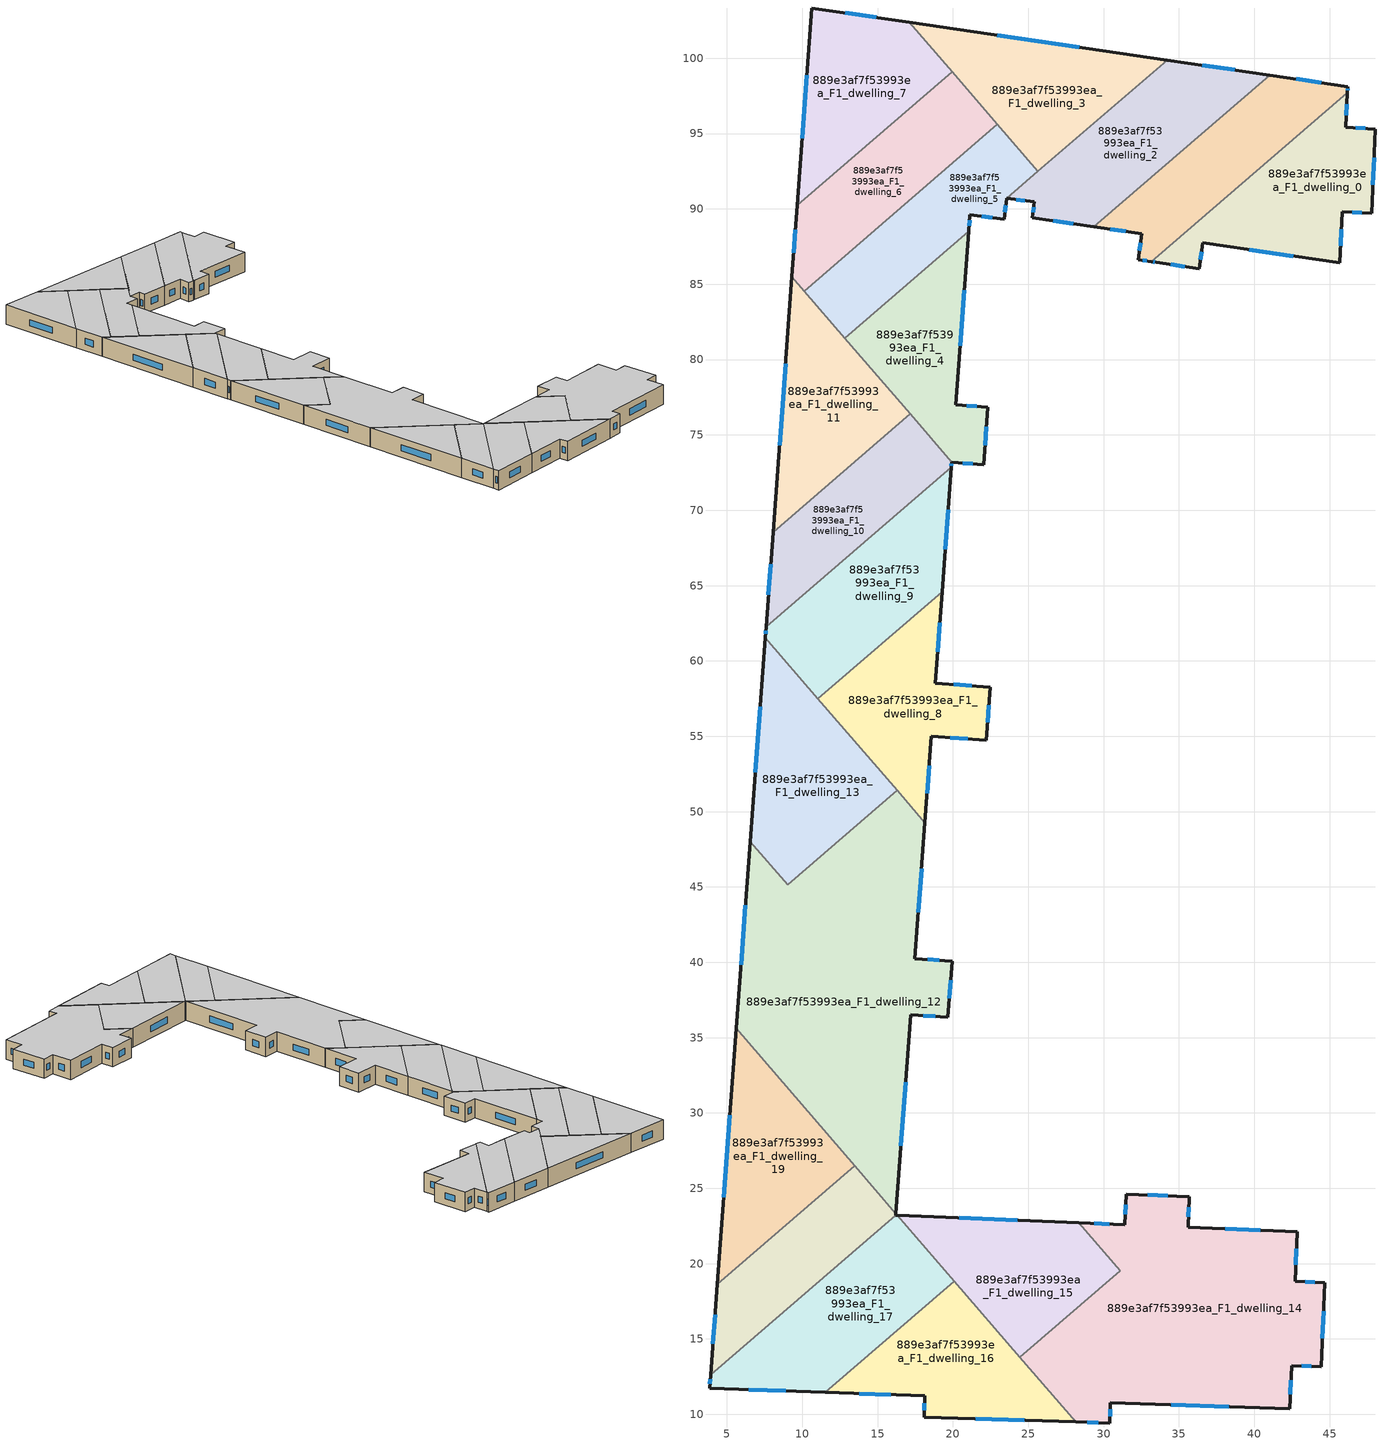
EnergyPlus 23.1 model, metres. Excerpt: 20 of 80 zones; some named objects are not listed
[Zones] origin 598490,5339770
889e3af7f53993ea_F1_dwelling_0
 floor to 889e3af7f53993ea_F0_dwelling_0 (EU_floor_Construction): 46.19,97.72 46.07,95.42 48.03,95.3 47.79,89.71 45.83,89.8 45.68,86.42 36.59,87.75 36.34,86.03 33.49,86.45 33.17,86.5 z3
 wall outside (EU_wall_Construction): 33.17,86.5 33.49,86.45 36.34,86.03 36.59,87.75 45.68,86.42 45.83,89.8 47.79,89.71 48.03,95.3 46.07,95.42 46.19,97.72 z3:6
 wall to 889e3af7f53993ea_F1_dwelling_1 (EU_wall_Construction): 46.19,97.72 33.17,86.5 z3:6
 window (EU_Window_Construction): 45.73,87.57 45.78,88.65 / 39.68,87.29 42.59,86.87 / 36.42,86.62 36.5,87.16 / 34.46,86.31 35.37,86.18 / 33.28,86.49 33.38,86.47 / 46.11,96.21 46.15,96.94 / 47.37,95.34 46.74,95.38 / 47.87,91.61 47.95,93.4 / 46.5,89.77 47.12,89.74 z4.02:4.98
 ceiling to 889e3af7f53993ea_F2_dwelling_0 (EU_floor_Construction): 45.68,86.42 45.83,89.8 47.79,89.71 48.03,95.3 46.07,95.42 46.19,97.72 33.17,86.5 33.49,86.45 36.34,86.03 36.59,87.75 z6
889e3af7f53993ea_F1_dwelling_1
 floor to 889e3af7f53993ea_F0_dwelling_1 (EU_floor_Construction): 46.2,98.12 46.19,97.72 33.17,86.5 32.29,86.63 32.54,88.35 29.36,88.81 41.04,98.88 z3
 wall outside (EU_wall_Construction): 29.36,88.81 32.54,88.35 32.29,86.63 33.17,86.5 / 46.19,97.72 46.2,98.12 41.04,98.88 z3:6
 wall to 889e3af7f53993ea_F1_dwelling_2 (EU_wall_Construction): 41.04,98.88 29.36,88.81 z3:6
 window (EU_Window_Construction): 32.45,87.76 32.37,87.22 / 30.44,88.65 31.46,88.5 / 44.45,98.38 42.8,98.62 / 46.19,97.86 46.2,97.99 / 32.59,86.59 32.87,86.55 z4.02:4.98
 ceiling to 889e3af7f53993ea_F2_dwelling_1 (EU_floor_Construction): 46.19,97.72 46.2,98.12 41.04,98.88 29.36,88.81 32.54,88.35 32.29,86.63 33.17,86.5 z6
889e3af7f53993ea_F1_dwelling_10
 floor to 889e3af7f53993ea_F0_dwelling_10 (EU_floor_Construction): 17.16,76.39 19.92,73.19 19.89,72.85 7.6,62.25 8.06,68.55 z3
 wall outside (EU_wall_Construction): 8.06,68.55 7.6,62.25 / 19.89,72.85 19.91,73.19 z3:6
 wall to 889e3af7f53993ea_F1_dwelling_9 (EU_wall_Construction): 7.6,62.25 19.89,72.85 z3:6
 wall to 889e3af7f53993ea_F1_dwelling_11 (EU_wall_Construction): 17.16,76.39 8.06,68.55 z3:6
 wall to 889e3af7f53993ea_F1_dwelling_4 (EU_wall_Construction): 19.92,73.19 17.16,76.39 z3:6
 window (EU_Window_Construction): 7.9,66.41 7.76,64.4 / 19.9,72.97 19.9,73.07 z4.02:4.98
 ceiling to 889e3af7f53993ea_F2_dwelling_10 (EU_floor_Construction): 19.89,72.85 19.92,73.19 17.16,76.39 8.06,68.55 7.6,62.25 z6
889e3af7f53993ea_F1_dwelling_11
 floor to 889e3af7f53993ea_F0_dwelling_11 (EU_floor_Construction): 9.32,85.49 17.16,76.39 8.06,68.55 z3
 wall outside (EU_wall_Construction): 9.32,85.49 8.06,68.55 z3:6
 wall to 889e3af7f53993ea_F1_dwelling_5 (EU_wall_Construction): 12.81,81.43 10.13,84.55 z3:6
 wall to 889e3af7f53993ea_F1_dwelling_6 (EU_wall_Construction): 10.13,84.55 9.32,85.49 z3:6
 wall to 889e3af7f53993ea_F1_dwelling_4 (EU_wall_Construction): 17.16,76.39 12.81,81.43 z3:6
 window (EU_Window_Construction): 8.89,79.72 8.49,74.31 z4.02:4.98
 ceiling to 889e3af7f53993ea_F2_dwelling_11 (EU_floor_Construction): 17.16,76.39 9.32,85.49 8.06,68.55 z6
889e3af7f53993ea_F1_dwelling_12
 floor to 889e3af7f53993ea_F0_dwelling_12 (EU_floor_Construction): 18.14,49.26 17.48,40.25 19.94,40.07 19.66,36.35 17.2,36.53 16.22,23.32 5.62,35.61 6.54,48.02 9.02,45.14 16.29,51.41 z3
 wall outside (EU_wall_Construction): 16.22,23.32 17.2,36.53 19.66,36.35 19.94,40.07 17.48,40.25 18.14,49.26 / 6.54,48.02 5.62,35.61 z3:6
 wall to 889e3af7f53993ea_F1_dwelling_13 (EU_wall_Construction): 16.29,51.41 9.02,45.14 6.54,48.02 z3:6
 wall to 889e3af7f53993ea_F1_dwelling_19 (EU_wall_Construction): 5.62,35.61 13.48,26.5 z3:6
 wall to 889e3af7f53993ea_F1_dwelling_8 (EU_wall_Construction): 18.14,49.26 16.29,51.41 z3:6
 wall to 889e3af7f53993ea_F1_dwelling_18 (EU_wall_Construction): 13.48,26.5 16.22,23.32 z3:6
 window (EU_Window_Construction): 18.04,36.47 18.82,36.41 / 16.55,27.81 16.87,32.03 / 6.23,43.79 5.94,39.83 / 17.7,43.32 17.92,46.2 / 19.1,40.13 18.31,40.19 / 19.76,37.61 19.85,38.8 z4.02:4.98
 ceiling to 889e3af7f53993ea_F2_dwelling_12 (EU_floor_Construction): 16.22,23.32 17.2,36.53 19.66,36.35 19.94,40.07 17.48,40.25 18.14,49.26 16.29,51.41 9.02,45.14 6.54,48.02 5.62,35.61 z6
889e3af7f53993ea_F1_dwelling_13
 floor to 889e3af7f53993ea_F0_dwelling_13 (EU_floor_Construction): 7.55,61.56 16.29,51.41 9.02,45.14 6.54,48.02 z3
 wall outside (EU_wall_Construction): 7.55,61.56 6.54,48.02 z3:6
 wall to 889e3af7f53993ea_F1_dwelling_9 (EU_wall_Construction): 11.04,57.5 7.55,61.56 z3:6
 wall to 889e3af7f53993ea_F1_dwelling_8 (EU_wall_Construction): 16.29,51.41 11.04,57.5 z3:6
 window (EU_Window_Construction): 7.2,56.95 6.88,52.62 z4.02:4.98
 ceiling to 889e3af7f53993ea_F2_dwelling_13 (EU_floor_Construction): 16.29,51.41 7.55,61.56 6.54,48.02 9.02,45.14 z6
889e3af7f53993ea_F1_dwelling_14
 floor to 889e3af7f53993ea_F0_dwelling_14 (EU_floor_Construction): 42.85,22.11 42.7,18.82 44.68,18.74 44.44,13.16 42.47,13.24 42.34,10.37 30.45,10.78 30.42,9.42 28.14,9.49 24.43,13.79 31.1,19.53 28.36,22.71 31.39,22.59 31.49,24.62 35.69,24.44 35.6,22.41 z3
 wall outside (EU_wall_Construction): 28.14,9.49 30.42,9.42 30.45,10.78 42.34,10.37 42.47,13.24 44.44,13.16 44.68,18.74 42.7,18.82 42.85,22.11 35.6,22.41 35.69,24.44 31.49,24.62 31.39,22.59 28.36,22.71 z3:6
 wall to 889e3af7f53993ea_F1_dwelling_15 (EU_wall_Construction): 28.36,22.71 31.1,19.53 24.43,13.79 z3:6
 wall to 889e3af7f53993ea_F1_dwelling_16 (EU_wall_Construction): 24.43,13.79 28.14,9.49 z3:6
 window (EU_Window_Construction): 40.38,22.21 38.07,22.31 / 42.75,19.94 42.8,20.99 / 44.01,18.77 43.38,18.79 / 44.52,15.06 44.6,16.84 / 43.14,13.21 43.77,13.19 / 42.39,11.35 42.43,12.26 / 34.5,10.64 38.3,10.51 / 30.43,9.89 30.44,10.32 / 28.91,9.47 29.64,9.45 / 30.36,22.63 29.39,22.67 / 31.45,23.93 31.42,23.28 / 34.26,24.5 32.92,24.56 / 35.63,23.1 35.66,23.75 z4.02:4.98
 ceiling to 889e3af7f53993ea_F2_dwelling_14 (EU_floor_Construction): 42.34,10.37 42.47,13.24 44.44,13.16 44.68,18.74 42.7,18.82 42.85,22.11 35.6,22.41 35.69,24.44 31.49,24.62 31.39,22.59 28.36,22.71 31.1,19.53 24.43,13.79 28.14,9.49 30.42,9.42 30.45,10.78 z6
889e3af7f53993ea_F1_dwelling_15
 floor to 889e3af7f53993ea_F0_dwelling_15 (EU_floor_Construction): 28.36,22.71 31.1,19.53 24.43,13.79 16.3,23.22 z3
 wall outside (EU_wall_Construction): 28.36,22.71 16.3,23.22 z3:6
 wall to 889e3af7f53993ea_F1_dwelling_17 (EU_wall_Construction): 16.3,23.22 20.08,18.83 z3:6
 wall to 889e3af7f53993ea_F1_dwelling_16 (EU_wall_Construction): 20.08,18.83 24.43,13.79 z3:6
 window (EU_Window_Construction): 24.26,22.88 20.4,23.05 z4.02:4.98
 ceiling to 889e3af7f53993ea_F2_dwelling_15 (EU_floor_Construction): 31.1,19.53 28.36,22.71 16.3,23.22 24.43,13.79 z6
889e3af7f53993ea_F1_dwelling_16
 floor to 889e3af7f53993ea_F0_dwelling_16 (EU_floor_Construction): 20.08,18.83 28.14,9.49 18.11,9.79 18.11,11.22 11.53,11.46 z3
 wall outside (EU_wall_Construction): 11.53,11.46 18.11,11.22 18.11,9.79 28.14,9.49 z3:6
 wall to 889e3af7f53993ea_F1_dwelling_17 (EU_wall_Construction): 20.08,18.83 11.53,11.46 z3:6
 window (EU_Window_Construction): 13.77,11.38 15.87,11.3 / 21.52,9.69 24.72,9.6 / 18.11,10.74 18.11,10.28 z4.02:4.98
 ceiling to 889e3af7f53993ea_F2_dwelling_16 (EU_floor_Construction): 28.14,9.49 20.08,18.83 11.53,11.46 18.11,11.22 18.11,9.79 z6
889e3af7f53993ea_F1_dwelling_17
 floor to 889e3af7f53993ea_F0_dwelling_17 (EU_floor_Construction): 16.3,23.22 20.08,18.83 11.53,11.46 3.85,11.73 3.92,12.63 16.21,23.22 z3
 wall outside (EU_wall_Construction): 3.92,12.63 3.85,11.73 11.53,11.46 / 16.3,23.22 16.21,23.22 z3:6
 wall to 889e3af7f53993ea_F1_dwelling_18 (EU_wall_Construction): 16.21,23.22 3.92,12.63 z3:6
 window (EU_Window_Construction): 6.46,11.64 8.92,11.55 / 3.9,12.32 3.88,12.03 z4.02:4.98
 ceiling to 889e3af7f53993ea_F2_dwelling_17 (EU_floor_Construction): 20.08,18.83 16.3,23.22 16.21,23.22 3.92,12.63 3.85,11.73 11.53,11.46 z6
889e3af7f53993ea_F1_dwelling_18
 floor to 889e3af7f53993ea_F0_dwelling_18 (EU_floor_Construction): 13.47,26.5 16.22,23.32 16.21,23.22 3.92,12.63 4.37,18.65 z3
 wall outside (EU_wall_Construction): 4.37,18.65 3.92,12.63 / 16.21,23.22 16.22,23.32 z3:6
 wall to 889e3af7f53993ea_F1_dwelling_19 (EU_wall_Construction): 13.47,26.5 4.37,18.65 z3:6
 window (EU_Window_Construction): 4.21,16.6 4.07,14.67 z4.02:4.98
 ceiling to 889e3af7f53993ea_F2_dwelling_18 (EU_floor_Construction): 16.21,23.22 16.22,23.32 13.47,26.5 4.37,18.65 3.92,12.63 z6
889e3af7f53993ea_F1_dwelling_19
 floor to 889e3af7f53993ea_F0_dwelling_19 (EU_floor_Construction): 5.62,35.61 13.47,26.5 4.37,18.65 z3
 wall outside (EU_wall_Construction): 5.62,35.61 4.37,18.65 z3:6
 window (EU_Window_Construction): 5.2,29.84 4.79,24.42 z4.02:4.98
 ceiling to 889e3af7f53993ea_F2_dwelling_19 (EU_floor_Construction): 13.47,26.5 5.62,35.61 4.37,18.65 z6
889e3af7f53993ea_F1_dwelling_2
 floor to 889e3af7f53993ea_F0_dwelling_2 (EU_floor_Construction): 41.04,98.88 29.36,88.81 25.28,89.41 25.4,90.47 23.56,90.69 34.21,99.88 z3
 wall outside (EU_wall_Construction): 23.56,90.69 25.4,90.47 25.28,89.41 29.36,88.81 / 41.04,98.88 34.21,99.88 z3:6
 wall to 889e3af7f53993ea_F1_dwelling_3 (EU_wall_Construction): 34.21,99.88 25.64,92.49 z3:6
 wall to 889e3af7f53993ea_F1_dwelling_5 (EU_wall_Construction): 25.64,92.49 23.56,90.69 z3:6
 window (EU_Window_Construction): 26.67,89.2 27.97,89.01 / 25.36,90.11 25.32,89.77 / 24.19,90.62 24.78,90.54 / 38.72,99.22 36.54,99.54 z4.02:4.98
 ceiling to 889e3af7f53993ea_F2_dwelling_2 (EU_floor_Construction): 41.04,98.88 34.21,99.88 23.56,90.69 25.4,90.47 25.28,89.41 29.36,88.81 z6
889e3af7f53993ea_F1_dwelling_3
 floor to 889e3af7f53993ea_F0_dwelling_3 (EU_floor_Construction): 34.21,99.88 25.64,92.49 17.11,102.39 z3
 wall outside (EU_wall_Construction): 34.21,99.88 17.11,102.39 z3:6
 wall to 889e3af7f53993ea_F1_dwelling_6 (EU_wall_Construction): 19.95,99.1 22.95,95.61 z3:6
 wall to 889e3af7f53993ea_F1_dwelling_5 (EU_wall_Construction): 22.95,95.61 25.64,92.49 z3:6
 wall to 889e3af7f53993ea_F1_dwelling_7 (EU_wall_Construction): 17.11,102.39 19.95,99.1 z3:6
 window (EU_Window_Construction): 28.4,100.73 22.93,101.53 z4.02:4.98
 ceiling to 889e3af7f53993ea_F2_dwelling_3 (EU_floor_Construction): 34.21,99.88 17.11,102.39 25.64,92.49 z6
889e3af7f53993ea_F1_dwelling_4
 floor to 889e3af7f53993ea_F0_dwelling_4 (EU_floor_Construction): 21.05,88.53 20.2,76.99 22.32,76.84 22.05,73.03 19.92,73.19 12.81,81.43 z3
 wall outside (EU_wall_Construction): 19.92,73.19 22.05,73.03 22.32,76.84 20.2,76.99 21.05,88.53 z3:6
 wall to 889e3af7f53993ea_F1_dwelling_5 (EU_wall_Construction): 21.05,88.53 12.81,81.43 z3:6
 window (EU_Window_Construction): 20.64,73.13 21.32,73.08 / 20.49,80.92 20.76,84.61 / 21.6,76.89 20.92,76.94 / 22.14,74.32 22.23,75.54 z4.02:4.98
 ceiling to 889e3af7f53993ea_F2_dwelling_4 (EU_floor_Construction): 22.05,73.03 22.32,76.84 20.2,76.99 21.05,88.53 12.81,81.43 19.92,73.19 z6
889e3af7f53993ea_F1_dwelling_5
 floor to 889e3af7f53993ea_F0_dwelling_5 (EU_floor_Construction): 22.95,95.61 25.64,92.49 23.56,90.69 23.39,89.32 21.13,89.6 21.05,88.53 12.81,81.43 10.13,84.55 z3
 wall outside (EU_wall_Construction): 21.05,88.53 21.13,89.6 23.39,89.32 23.56,90.69 z3:6
 wall to 889e3af7f53993ea_F1_dwelling_6 (EU_wall_Construction): 22.95,95.61 10.13,84.55 z3:6
 window (EU_Window_Construction): 23.45,89.79 23.5,90.23 / 21.9,89.51 22.62,89.42 / 21.08,88.9 21.1,89.24 z4.02:4.98
 ceiling to 889e3af7f53993ea_F2_dwelling_5 (EU_floor_Construction): 23.39,89.32 23.56,90.69 25.64,92.49 22.95,95.61 10.13,84.55 12.81,81.43 21.05,88.53 21.13,89.6 z6
889e3af7f53993ea_F1_dwelling_6
 floor to 889e3af7f53993ea_F0_dwelling_6 (EU_floor_Construction): 19.95,99.1 22.95,95.61 10.13,84.55 9.32,85.49 9.67,90.24 z3
 wall outside (EU_wall_Construction): 9.67,90.24 9.32,85.49 z3:6
 wall to 889e3af7f53993ea_F1_dwelling_7 (EU_wall_Construction): 19.95,99.1 9.67,90.24 z3:6
 window (EU_Window_Construction): 9.55,88.62 9.44,87.1 z4.02:4.98
 ceiling to 889e3af7f53993ea_F2_dwelling_6 (EU_floor_Construction): 22.95,95.61 19.95,99.1 9.67,90.24 9.32,85.49 10.13,84.55 z6
889e3af7f53993ea_F1_dwelling_7
 floor to 889e3af7f53993ea_F0_dwelling_7 (EU_floor_Construction): 17.11,102.39 19.95,99.1 9.67,90.24 10.64,103.33 z3
 wall outside (EU_wall_Construction): 17.11,102.39 10.64,103.33 9.67,90.24 z3:6
 window (EU_Window_Construction): 10.31,98.88 10,94.69 / 14.91,102.71 12.84,103.01 z4.02:4.98
 ceiling to 889e3af7f53993ea_F2_dwelling_7 (EU_floor_Construction): 19.95,99.1 17.11,102.39 10.64,103.33 9.67,90.24 z6
889e3af7f53993ea_F1_dwelling_8
 floor to 889e3af7f53993ea_F0_dwelling_8 (EU_floor_Construction): 19.28,64.6 18.83,58.53 22.47,58.27 22.21,54.73 18.57,55.01 18.14,49.26 11.04,57.5 z3
 wall outside (EU_wall_Construction): 18.14,49.26 18.57,55.01 22.21,54.73 22.47,58.27 18.83,58.53 19.28,64.6 z3:6
 wall to 889e3af7f53993ea_F1_dwelling_9 (EU_wall_Construction): 19.28,64.6 11.04,57.5 z3:6
 window (EU_Window_Construction): 19.81,54.91 20.97,54.83 / 18.29,51.22 18.42,53.05 / 18.98,60.6 19.12,62.54 / 21.23,58.36 20.07,58.44 / 22.3,55.93 22.38,57.06 z4.02:4.98
 ceiling to 889e3af7f53993ea_F2_dwelling_8 (EU_floor_Construction): 18.14,49.26 18.57,55.01 22.21,54.73 22.47,58.27 18.83,58.53 19.28,64.6 11.04,57.5 z6
889e3af7f53993ea_F1_dwelling_9
 floor to 889e3af7f53993ea_F0_dwelling_9 (EU_floor_Construction): 19.89,72.85 19.28,64.6 11.04,57.5 7.55,61.56 7.6,62.25 z3
 wall outside (EU_wall_Construction): 7.6,62.25 7.55,61.56 / 19.28,64.6 19.89,72.85 z3:6
 window (EU_Window_Construction): 7.58,62.02 7.56,61.79 / 19.48,67.41 19.68,70.04 z4.02:4.98
 ceiling to 889e3af7f53993ea_F2_dwelling_9 (EU_floor_Construction): 19.28,64.6 19.89,72.85 7.6,62.25 7.55,61.56 11.04,57.5 z6
[Building]
EU S2 Campaign: North Axis=0; Terrain=City; Solar Distribution=FullExterior
[Site:Location]
Vienna: Latitude=48; Longitude=16.5; Time Zone=1; Elevation=183
[SizingPeriod:WeatherFileDays]
AnnualSizingPeriod: Begin Month=1; Begin Day of Month=1; End Month=12; End Day of Month=31; Day of Week for Start Day=Monday; Use Weather File Daylight Saving Period=No; Use Weather File Rain and Snow Indicators=No
[MATERIAL]
EU_InternalMass_Material: Roughness=MediumRough; Thickness=0.1; Conductivity=1; Density=1800; Specific Heat=900; Thermal Absorptance=0.9; Solar Absorptance=0.7; Visible Absorptance=0.7
[MATERIAL:NOMASS] Roughness=MediumRough; Thermal Absorptance=0.9; Solar Absorptance=0.7; Visible Absorptance=0.7
Name | Thermal Resistance
EU_wall_NoMass | 0.942466
EU_floor_NoMass | 0.66527
[WINDOWMATERIAL:SIMPLEGLAZINGSYSTEM]
EU_Window_SimpleGlazing: UFactor=2.03367; Solar Heat Gain Coefficient=0.65; Visible Transmittance=0.65
[CONSTRUCTION]
EU_wall_Construction: EU_wall_NoMass
EU_floor_Construction: EU_floor_NoMass
EU_Window_Construction: EU_Window_SimpleGlazing
EU_InternalMass_Construction: EU_InternalMass_Material
[ZONE] Type=1; Multiplier=1; Ceiling Height=autocalculate; Floor Area=autocalculate; Part of Total Floor Area=Yes
Name | Volume
889e3af7f53993ea_F1_dwelling_0 | 229.723
889e3af7f53993ea_F1_dwelling_1 | 204.165
889e3af7f53993ea_F1_dwelling_10 | 190.707
889e3af7f53993ea_F1_dwelling_11 | 216.226
889e3af7f53993ea_F1_dwelling_12 | 675.927
889e3af7f53993ea_F1_dwelling_13 | 247.567
889e3af7f53993ea_F1_dwelling_14 | 595.452
889e3af7f53993ea_F1_dwelling_15 | 219.725
889e3af7f53993ea_F1_dwelling_16 | 216.94
889e3af7f53993ea_F1_dwelling_17 | 252.571
889e3af7f53993ea_F1_dwelling_18 | 181.348
889e3af7f53993ea_F1_dwelling_19; 889e3af7f53993ea_F1_dwelling_6 | 216.954
889e3af7f53993ea_F1_dwelling_2 | 234.044
889e3af7f53993ea_F1_dwelling_3 | 221.823
889e3af7f53993ea_F1_dwelling_4 | 201.837
889e3af7f53993ea_F1_dwelling_5 | 210.133
889e3af7f53993ea_F1_dwelling_7 | 216.955
889e3af7f53993ea_F1_dwelling_8 | 216.207
889e3af7f53993ea_F1_dwelling_9 | 241.777
[INTERNALMASS] Construction=EU_InternalMass_Construction
Name | Zone or ZoneList | Surface Area
889e3af7f53993ea_F1_dwelling_0_EU_InternalMass | 889e3af7f53993ea_F1_dwelling_0 | 76.5675
889e3af7f53993ea_F1_dwelling_1_EU_InternalMass | 889e3af7f53993ea_F1_dwelling_1 | 68.0618
889e3af7f53993ea_F1_dwelling_2_EU_InternalMass | 889e3af7f53993ea_F1_dwelling_2 | 78.0177
889e3af7f53993ea_F1_dwelling_3_EU_InternalMass | 889e3af7f53993ea_F1_dwelling_3 | 73.9412
889e3af7f53993ea_F1_dwelling_4_EU_InternalMass | 889e3af7f53993ea_F1_dwelling_4 | 67.2786
889e3af7f53993ea_F1_dwelling_5_EU_InternalMass | 889e3af7f53993ea_F1_dwelling_5 | 70.0436
889e3af7f53993ea_F1_dwelling_6_EU_InternalMass | 889e3af7f53993ea_F1_dwelling_6 | 72.3179
889e3af7f53993ea_F1_dwelling_7_EU_InternalMass | 889e3af7f53993ea_F1_dwelling_7 | 72.3182
889e3af7f53993ea_F1_dwelling_8_EU_InternalMass | 889e3af7f53993ea_F1_dwelling_8 | 72.0693
889e3af7f53993ea_F1_dwelling_9_EU_InternalMass | 889e3af7f53993ea_F1_dwelling_9 | 80.592
889e3af7f53993ea_F1_dwelling_10_EU_InternalMass | 889e3af7f53993ea_F1_dwelling_10 | 63.5678
889e3af7f53993ea_F1_dwelling_11_EU_InternalMass | 889e3af7f53993ea_F1_dwelling_11 | 72.0754
889e3af7f53993ea_F1_dwelling_12_EU_InternalMass | 889e3af7f53993ea_F1_dwelling_12 | 225.314
889e3af7f53993ea_F1_dwelling_13_EU_InternalMass | 889e3af7f53993ea_F1_dwelling_13 | 82.5223
889e3af7f53993ea_F1_dwelling_14_EU_InternalMass | 889e3af7f53993ea_F1_dwelling_14 | 198.482
889e3af7f53993ea_F1_dwelling_15_EU_InternalMass | 889e3af7f53993ea_F1_dwelling_15 | 73.2419
889e3af7f53993ea_F1_dwelling_16_EU_InternalMass | 889e3af7f53993ea_F1_dwelling_16 | 72.3131
889e3af7f53993ea_F1_dwelling_17_EU_InternalMass | 889e3af7f53993ea_F1_dwelling_17 | 84.1903
889e3af7f53993ea_F1_dwelling_18_EU_InternalMass | 889e3af7f53993ea_F1_dwelling_18 | 60.4494
889e3af7f53993ea_F1_dwelling_19_EU_InternalMass | 889e3af7f53993ea_F1_dwelling_19 | 72.3178
[OTHEREQUIPMENT] Fuel Type=Electricity; Design Level Calculation Method=Watts/Area; Power per Zone Floor Area=1; Fraction Latent=0; Fraction Radiant=0; Fraction Lost=0; Carbon Dioxide Generation Rate=0; EndUse Subcategory=EU_Step8_InternalGains
Name | Zone or ZoneList or Space or SpaceList | Schedule
EU_Step8_InternalGain_889e3af7f53993ea_F1_dwelling_0_f000 | 889e3af7f53993ea_F1_dwelling_0 | EU_Step8_GainSchedule_889e3af7f53993ea_F1_dwelling_0_f000
EU_Step8_InternalGain_889e3af7f53993ea_F1_dwelling_1_f000 | 889e3af7f53993ea_F1_dwelling_1 | EU_Step8_GainSchedule_889e3af7f53993ea_F1_dwelling_1_f000
EU_Step8_InternalGain_889e3af7f53993ea_F1_dwelling_2_f000 | 889e3af7f53993ea_F1_dwelling_2 | EU_Step8_GainSchedule_889e3af7f53993ea_F1_dwelling_2_f000
EU_Step8_InternalGain_889e3af7f53993ea_F1_dwelling_3_f000 | 889e3af7f53993ea_F1_dwelling_3 | EU_Step8_GainSchedule_889e3af7f53993ea_F1_dwelling_3_f000
EU_Step8_InternalGain_889e3af7f53993ea_F1_dwelling_4_f000 | 889e3af7f53993ea_F1_dwelling_4 | EU_Step8_GainSchedule_889e3af7f53993ea_F1_dwelling_4_f000
EU_Step8_InternalGain_889e3af7f53993ea_F1_dwelling_5_f000 | 889e3af7f53993ea_F1_dwelling_5 | EU_Step8_GainSchedule_889e3af7f53993ea_F1_dwelling_5_f000
EU_Step8_InternalGain_889e3af7f53993ea_F1_dwelling_6_f000 | 889e3af7f53993ea_F1_dwelling_6 | EU_Step8_GainSchedule_889e3af7f53993ea_F1_dwelling_6_f000
EU_Step8_InternalGain_889e3af7f53993ea_F1_dwelling_7_f000 | 889e3af7f53993ea_F1_dwelling_7 | EU_Step8_GainSchedule_889e3af7f53993ea_F1_dwelling_7_f000
EU_Step8_InternalGain_889e3af7f53993ea_F1_dwelling_8_f000 | 889e3af7f53993ea_F1_dwelling_8 | EU_Step8_GainSchedule_889e3af7f53993ea_F1_dwelling_8_f000
EU_Step8_InternalGain_889e3af7f53993ea_F1_dwelling_9_f000 | 889e3af7f53993ea_F1_dwelling_9 | EU_Step8_GainSchedule_889e3af7f53993ea_F1_dwelling_9_f000
EU_Step8_InternalGain_889e3af7f53993ea_F1_dwelling_10_f000 | 889e3af7f53993ea_F1_dwelling_10 | EU_Step8_GainSchedule_889e3af7f53993ea_F1_dwelling_10_f000
EU_Step8_InternalGain_889e3af7f53993ea_F1_dwelling_11_f000 | 889e3af7f53993ea_F1_dwelling_11 | EU_Step8_GainSchedule_889e3af7f53993ea_F1_dwelling_11_f000
EU_Step8_InternalGain_889e3af7f53993ea_F1_dwelling_12_f000 | 889e3af7f53993ea_F1_dwelling_12 | EU_Step8_GainSchedule_889e3af7f53993ea_F1_dwelling_12_f000
EU_Step8_InternalGain_889e3af7f53993ea_F1_dwelling_13_f000 | 889e3af7f53993ea_F1_dwelling_13 | EU_Step8_GainSchedule_889e3af7f53993ea_F1_dwelling_13_f000
EU_Step8_InternalGain_889e3af7f53993ea_F1_dwelling_14_f000 | 889e3af7f53993ea_F1_dwelling_14 | EU_Step8_GainSchedule_889e3af7f53993ea_F1_dwelling_14_f000
EU_Step8_InternalGain_889e3af7f53993ea_F1_dwelling_15_f000 | 889e3af7f53993ea_F1_dwelling_15 | EU_Step8_GainSchedule_889e3af7f53993ea_F1_dwelling_15_f000
EU_Step8_InternalGain_889e3af7f53993ea_F1_dwelling_16_f000 | 889e3af7f53993ea_F1_dwelling_16 | EU_Step8_GainSchedule_889e3af7f53993ea_F1_dwelling_16_f000
EU_Step8_InternalGain_889e3af7f53993ea_F1_dwelling_17_f000 | 889e3af7f53993ea_F1_dwelling_17 | EU_Step8_GainSchedule_889e3af7f53993ea_F1_dwelling_17_f000
EU_Step8_InternalGain_889e3af7f53993ea_F1_dwelling_18_f000 | 889e3af7f53993ea_F1_dwelling_18 | EU_Step8_GainSchedule_889e3af7f53993ea_F1_dwelling_18_f000
EU_Step8_InternalGain_889e3af7f53993ea_F1_dwelling_19_f000 | 889e3af7f53993ea_F1_dwelling_19 | EU_Step8_GainSchedule_889e3af7f53993ea_F1_dwelling_19_f000
[ZONEVENTILATION:DESIGNFLOWRATE] Schedule=EU_AlwaysOn; Design Flow Rate Calculation Method=AirChanges/Hour; Air Changes per Hour=0.530523; Ventilation Type=Natural; Fan Pressure Rise=0; Fan Total Efficiency=1; Constant Term Coefficient=1; Temperature Term Coefficient=0; Velocity Term Coefficient=0; Velocity Squared Term Coefficient=0; Minimum Indoor Temperature=-100; Maximum Indoor Temperature=100; Delta Temperature=-100; Minimum Outdoor Temperature=-100; Maximum Outdoor Temperature=100; Maximum Wind Speed=40
Name | Zone or ZoneList or Space or SpaceList
EU_ConstantAir_889e3af7f53993ea_F1_dwelling_0 | 889e3af7f53993ea_F1_dwelling_0
EU_ConstantAir_889e3af7f53993ea_F1_dwelling_1 | 889e3af7f53993ea_F1_dwelling_1
EU_ConstantAir_889e3af7f53993ea_F1_dwelling_2 | 889e3af7f53993ea_F1_dwelling_2
EU_ConstantAir_889e3af7f53993ea_F1_dwelling_3 | 889e3af7f53993ea_F1_dwelling_3
EU_ConstantAir_889e3af7f53993ea_F1_dwelling_4 | 889e3af7f53993ea_F1_dwelling_4
EU_ConstantAir_889e3af7f53993ea_F1_dwelling_5 | 889e3af7f53993ea_F1_dwelling_5
EU_ConstantAir_889e3af7f53993ea_F1_dwelling_6 | 889e3af7f53993ea_F1_dwelling_6
EU_ConstantAir_889e3af7f53993ea_F1_dwelling_7 | 889e3af7f53993ea_F1_dwelling_7
EU_ConstantAir_889e3af7f53993ea_F1_dwelling_8 | 889e3af7f53993ea_F1_dwelling_8
EU_ConstantAir_889e3af7f53993ea_F1_dwelling_9 | 889e3af7f53993ea_F1_dwelling_9
EU_ConstantAir_889e3af7f53993ea_F1_dwelling_10 | 889e3af7f53993ea_F1_dwelling_10
EU_ConstantAir_889e3af7f53993ea_F1_dwelling_11 | 889e3af7f53993ea_F1_dwelling_11
EU_ConstantAir_889e3af7f53993ea_F1_dwelling_12 | 889e3af7f53993ea_F1_dwelling_12
EU_ConstantAir_889e3af7f53993ea_F1_dwelling_13 | 889e3af7f53993ea_F1_dwelling_13
EU_ConstantAir_889e3af7f53993ea_F1_dwelling_14 | 889e3af7f53993ea_F1_dwelling_14
EU_ConstantAir_889e3af7f53993ea_F1_dwelling_15 | 889e3af7f53993ea_F1_dwelling_15
EU_ConstantAir_889e3af7f53993ea_F1_dwelling_16 | 889e3af7f53993ea_F1_dwelling_16
EU_ConstantAir_889e3af7f53993ea_F1_dwelling_17 | 889e3af7f53993ea_F1_dwelling_17
EU_ConstantAir_889e3af7f53993ea_F1_dwelling_18 | 889e3af7f53993ea_F1_dwelling_18
EU_ConstantAir_889e3af7f53993ea_F1_dwelling_19 | 889e3af7f53993ea_F1_dwelling_19
[HVACTEMPLATE:ZONE:IDEALLOADSAIRSYSTEM] System Availability Schedule=EU_AlwaysOn; Maximum Heating Supply Air Temperature=50; Minimum Cooling Supply Air Temperature=13; Maximum Heating Supply Air Humidity Ratio=0.0156; Minimum Cooling Supply Air Humidity Ratio=0.0077; Heating Limit=NoLimit; Cooling Limit=NoLimit; Heating Availability Schedule=EU_AlwaysOn; Cooling Availability Schedule=EU_CoolingOff; Dehumidification Control Type=ConstantSensibleHeatRatio; Cooling Sensible Heat Ratio=0.7; Dehumidification Setpoint=60; Humidification Control Type=None; Humidification Setpoint=30; Outdoor Air Method=None; Outdoor Air Flow Rate per Person=0.00944; Outdoor Air Flow Rate per Zone Floor Area=0; Outdoor Air Flow Rate per Zone=0; Demand Controlled Ventilation Type=None; Outdoor Air Economizer Type=NoEconomizer; Heat Recovery Type=None; Sensible Heat Recovery Effectiveness=0.7; Latent Heat Recovery Effectiveness=0.65
Name | Template Thermostat
889e3af7f53993ea_F1_dwelling_0 | EU_HeatOnly_889e3af7f53993ea_F1_dwelling_0
889e3af7f53993ea_F1_dwelling_1 | EU_HeatOnly_889e3af7f53993ea_F1_dwelling_1
889e3af7f53993ea_F1_dwelling_2 | EU_HeatOnly_889e3af7f53993ea_F1_dwelling_2
889e3af7f53993ea_F1_dwelling_3 | EU_HeatOnly_889e3af7f53993ea_F1_dwelling_3
889e3af7f53993ea_F1_dwelling_4 | EU_HeatOnly_889e3af7f53993ea_F1_dwelling_4
889e3af7f53993ea_F1_dwelling_5 | EU_HeatOnly_889e3af7f53993ea_F1_dwelling_5
889e3af7f53993ea_F1_dwelling_6 | EU_HeatOnly_889e3af7f53993ea_F1_dwelling_6
889e3af7f53993ea_F1_dwelling_7 | EU_HeatOnly_889e3af7f53993ea_F1_dwelling_7
889e3af7f53993ea_F1_dwelling_8 | EU_HeatOnly_889e3af7f53993ea_F1_dwelling_8
889e3af7f53993ea_F1_dwelling_9 | EU_HeatOnly_889e3af7f53993ea_F1_dwelling_9
889e3af7f53993ea_F1_dwelling_10 | EU_HeatOnly_889e3af7f53993ea_F1_dwelling_10
889e3af7f53993ea_F1_dwelling_11 | EU_HeatOnly_889e3af7f53993ea_F1_dwelling_11
889e3af7f53993ea_F1_dwelling_12 | EU_HeatOnly_889e3af7f53993ea_F1_dwelling_12
889e3af7f53993ea_F1_dwelling_13 | EU_HeatOnly_889e3af7f53993ea_F1_dwelling_13
889e3af7f53993ea_F1_dwelling_14 | EU_HeatOnly_889e3af7f53993ea_F1_dwelling_14
889e3af7f53993ea_F1_dwelling_15 | EU_HeatOnly_889e3af7f53993ea_F1_dwelling_15
889e3af7f53993ea_F1_dwelling_16 | EU_HeatOnly_889e3af7f53993ea_F1_dwelling_16
889e3af7f53993ea_F1_dwelling_17 | EU_HeatOnly_889e3af7f53993ea_F1_dwelling_17
889e3af7f53993ea_F1_dwelling_18 | EU_HeatOnly_889e3af7f53993ea_F1_dwelling_18
889e3af7f53993ea_F1_dwelling_19 | EU_HeatOnly_889e3af7f53993ea_F1_dwelling_19
[SIZING:ZONE] Zone Cooling Design Supply Air Temperature Input Method=SupplyAirTemperature; Zone Cooling Design Supply Air Temperature=13; Zone Heating Design Supply Air Temperature Input Method=SupplyAirTemperature; Zone Heating Design Supply Air Temperature=50; Zone Cooling Design Supply Air Humidity Ratio=0.008; Zone Heating Design Supply Air Humidity Ratio=0.008; Cooling Design Air Flow Method=DesignDay; Cooling Design Air Flow Rate=0; Cooling Minimum Air Flow per Zone Floor Area=0.000762; Cooling Minimum Air Flow=0; Cooling Minimum Air Flow Fraction=0.2; Heating Design Air Flow Method=DesignDay; Heating Design Air Flow Rate=0; Heating Maximum Air Flow per Zone Floor Area=0.002032; Heating Maximum Air Flow=0.141576; Heating Maximum Air Flow Fraction=0.3; Account for Dedicated Outdoor Air System=No; Dedicated Outdoor Air System Control Strategy=NeutralSupplyAir; Dedicated Outdoor Air Low Setpoint Temperature for Design=autosize; Dedicated Outdoor Air High Setpoint Temperature for Design=autosize; Zone Load Sizing Method=Sensible Load Only No Latent Load; Zone Latent Cooling Design Supply Air Humidity Ratio Input Method=HumidityRatioDifference; Zone Cooling Design Supply Air Humidity Ratio Difference=0.005; Zone Latent Heating Design Supply Air Humidity Ratio Input Method=HumidityRatioDifference; Zone Humidification Design Supply Air Humidity Ratio Difference=0.005
889e3af7f53993ea_F1_dwelling_0; 889e3af7f53993ea_F1_dwelling_1; 889e3af7f53993ea_F1_dwelling_2; 889e3af7f53993ea_F1_dwelling_3; 889e3af7f53993ea_F1_dwelling_4; 889e3af7f53993ea_F1_dwelling_5; 889e3af7f53993ea_F1_dwelling_6; 889e3af7f53993ea_F1_dwelling_7; 889e3af7f53993ea_F1_dwelling_8; 889e3af7f53993ea_F1_dwelling_9; 889e3af7f53993ea_F1_dwelling_10; 889e3af7f53993ea_F1_dwelling_11; 889e3af7f53993ea_F1_dwelling_12; 889e3af7f53993ea_F1_dwelling_13; 889e3af7f53993ea_F1_dwelling_14; 889e3af7f53993ea_F1_dwelling_15; 889e3af7f53993ea_F1_dwelling_16; 889e3af7f53993ea_F1_dwelling_17; 889e3af7f53993ea_F1_dwelling_18; 889e3af7f53993ea_F1_dwelling_19
[SCHEDULE:CONSTANT]
Name | Hourly Value
EU_AlwaysOn | 1
EU_CoolingOff | 0
[SCHEDULE:FILE] Column Number=1; Rows to Skip at Top=0; Number of Hours of Data=8760; Column Separator=Comma; Interpolate to Timestep=No; Minutes per Item=60; Adjust Schedule for Daylight Savings=Yes
Name | File
EU_Step8_GainSchedule_889e3af7f53993ea_F1_dwelling_0_f000 | ../../schedules/889e3af7f53993ea/889e3af7f53993ea_F1_dwelling_0_f000_gain.csv
EU_Step8_GainSchedule_889e3af7f53993ea_F1_dwelling_1_f000 | ../../schedules/889e3af7f53993ea/889e3af7f53993ea_F1_dwelling_1_f000_gain.csv
EU_Step8_GainSchedule_889e3af7f53993ea_F1_dwelling_2_f000 | ../../schedules/889e3af7f53993ea/889e3af7f53993ea_F1_dwelling_2_f000_gain.csv
EU_Step8_GainSchedule_889e3af7f53993ea_F1_dwelling_3_f000 | ../../schedules/889e3af7f53993ea/889e3af7f53993ea_F1_dwelling_3_f000_gain.csv
EU_Step8_GainSchedule_889e3af7f53993ea_F1_dwelling_4_f000 | ../../schedules/889e3af7f53993ea/889e3af7f53993ea_F1_dwelling_4_f000_gain.csv
EU_Step8_GainSchedule_889e3af7f53993ea_F1_dwelling_5_f000 | ../../schedules/889e3af7f53993ea/889e3af7f53993ea_F1_dwelling_5_f000_gain.csv
EU_Step8_GainSchedule_889e3af7f53993ea_F1_dwelling_6_f000 | ../../schedules/889e3af7f53993ea/889e3af7f53993ea_F1_dwelling_6_f000_gain.csv
EU_Step8_GainSchedule_889e3af7f53993ea_F1_dwelling_7_f000 | ../../schedules/889e3af7f53993ea/889e3af7f53993ea_F1_dwelling_7_f000_gain.csv
EU_Step8_GainSchedule_889e3af7f53993ea_F1_dwelling_8_f000 | ../../schedules/889e3af7f53993ea/889e3af7f53993ea_F1_dwelling_8_f000_gain.csv
EU_Step8_GainSchedule_889e3af7f53993ea_F1_dwelling_9_f000 | ../../schedules/889e3af7f53993ea/889e3af7f53993ea_F1_dwelling_9_f000_gain.csv
EU_Step8_GainSchedule_889e3af7f53993ea_F1_dwelling_10_f000 | ../../schedules/889e3af7f53993ea/889e3af7f53993ea_F1_dwelling_10_f000_gain.csv
EU_Step8_GainSchedule_889e3af7f53993ea_F1_dwelling_11_f000 | ../../schedules/889e3af7f53993ea/889e3af7f53993ea_F1_dwelling_11_f000_gain.csv
EU_Step8_GainSchedule_889e3af7f53993ea_F1_dwelling_12_f000 | ../../schedules/889e3af7f53993ea/889e3af7f53993ea_F1_dwelling_12_f000_gain.csv
EU_Step8_GainSchedule_889e3af7f53993ea_F1_dwelling_13_f000 | ../../schedules/889e3af7f53993ea/889e3af7f53993ea_F1_dwelling_13_f000_gain.csv
EU_Step8_GainSchedule_889e3af7f53993ea_F1_dwelling_14_f000 | ../../schedules/889e3af7f53993ea/889e3af7f53993ea_F1_dwelling_14_f000_gain.csv
EU_Step8_GainSchedule_889e3af7f53993ea_F1_dwelling_15_f000 | ../../schedules/889e3af7f53993ea/889e3af7f53993ea_F1_dwelling_15_f000_gain.csv
EU_Step8_GainSchedule_889e3af7f53993ea_F1_dwelling_16_f000 | ../../schedules/889e3af7f53993ea/889e3af7f53993ea_F1_dwelling_16_f000_gain.csv
EU_Step8_GainSchedule_889e3af7f53993ea_F1_dwelling_17_f000 | ../../schedules/889e3af7f53993ea/889e3af7f53993ea_F1_dwelling_17_f000_gain.csv
EU_Step8_GainSchedule_889e3af7f53993ea_F1_dwelling_18_f000 | ../../schedules/889e3af7f53993ea/889e3af7f53993ea_F1_dwelling_18_f000_gain.csv
EU_Step8_GainSchedule_889e3af7f53993ea_F1_dwelling_19_f000 | ../../schedules/889e3af7f53993ea/889e3af7f53993ea_F1_dwelling_19_f000_gain.csv
